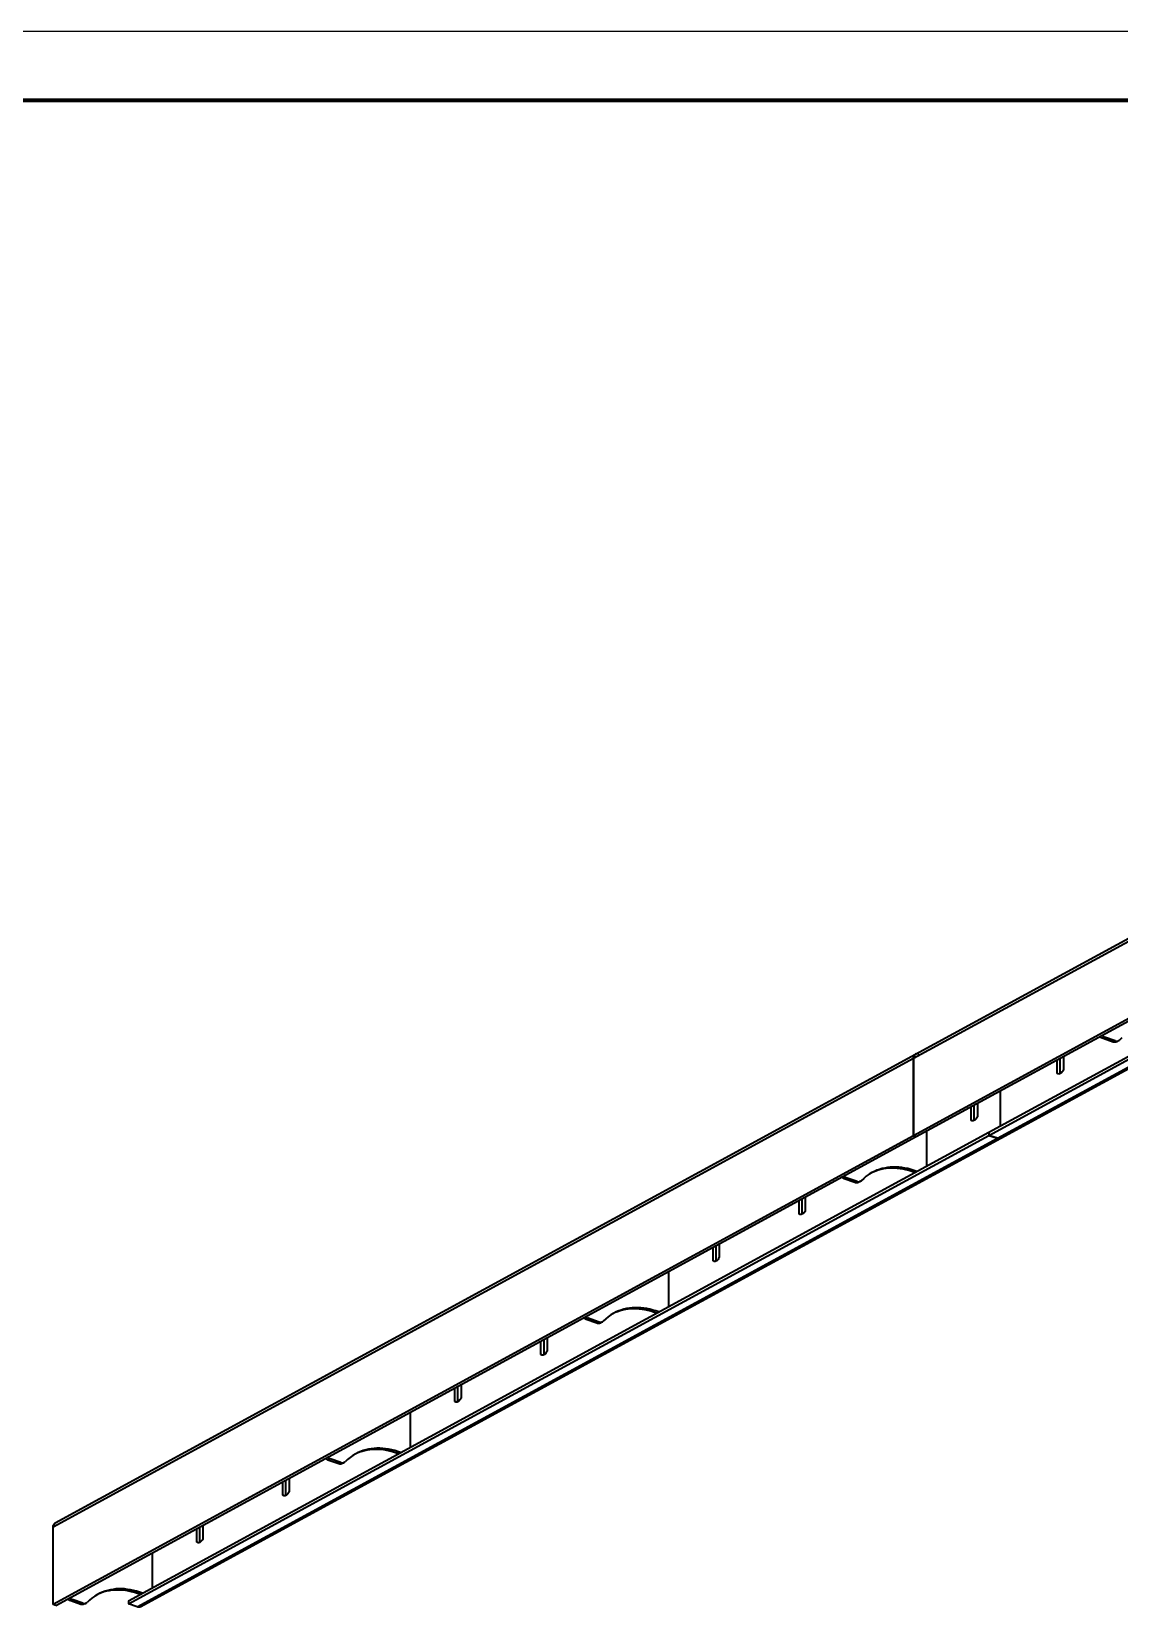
# Model space of a CAD drawing. Header units: millimetres. Extents: x 0 to 599, y 0 to 420.
# Drawn here: x 77.5 to 156.5, y 305.3 to 420 of the extents above; entities that cross this region are included whole.
import ezdxf

# ---------------------------------------------------------------- set-up
doc = ezdxf.new("R2010")
doc.units = ezdxf.units.MM

msp = doc.modelspace()

# ---------------------------------------------------------------- linework, layer by layer
at = {"color": 1, "lineweight": 35}
for p, q in [((141.67, 345.76), (250.37, 404.97)), ((141.52, 345.46), (250.22, 404.67)), ((146.99, 340.09), (255.68, 399.3)), ((250.22, 399.04), (141.52, 339.83)), ((141.71, 339.77), (250.41, 398.97)), ((146.99, 339.86), (255.68, 399.07)), ((147.61, 339.65), (256.31, 398.85)), ((147.85, 339.66), (256.55, 398.86)), ((155.11, 347), (155.08, 347.04)), ((155.14, 346.96), (155.11, 347)), ((155.18, 346.93), (155.14, 346.96)), ((155.22, 346.92), (155.18, 346.93)), ((155.38, 347), (155.22, 346.92)), ((156.01, 346.64), (155.22, 346.92)), ((155.23, 347.13), (155.26, 347.09)), ((155.26, 347.09), (155.3, 347.05)), ((155.3, 347.05), (155.34, 347.02)), ((155.34, 347.02), (155.38, 347)), ((156.17, 346.72), (155.38, 347)), ((156.01, 346.64), (156.17, 346.72)), ((156.08, 346.62), (156.01, 346.64)), ((156.14, 346.62), (156.08, 346.62)), ((156.2, 346.63), (156.14, 346.62)), ((156.17, 346.72), (156.23, 346.71)), ((156.25, 346.65), (156.2, 346.63)), ((156.23, 346.71), (156.3, 346.7)), ((156.41, 346.74), (156.25, 346.65)), ((156.31, 346.7), (156.25, 346.65)), ((156.3, 346.7), (156.36, 346.71)), ((156.36, 346.71), (156.41, 346.74)), ((156.41, 346.74), (156.47, 346.78)), ((156.65, 346.95), (156.47, 346.78)), ((79.05, 311.43), (141.52, 345.46)), ((79.2, 311.74), (141.67, 345.76)), ((141.52, 345.46), (141.53, 345.56)), ((141.53, 345.56), (141.52, 345.46)), ((141.52, 339.83), (141.52, 345.46)), ((141.52, 345.46), (141.52, 339.83)), ((141.53, 345.56), (141.56, 345.64)), ((141.56, 345.64), (141.53, 345.56)), ((141.56, 345.64), (141.61, 345.71)), ((141.61, 345.71), (141.56, 345.64)), ((141.61, 345.71), (141.67, 345.76)), ((141.67, 345.76), (141.61, 345.71)), ((141.72, 345.78), (141.67, 345.76)), ((141.78, 345.79), (141.72, 345.78)), ((141.85, 345.79), (141.78, 345.79)), ((141.91, 345.77), (141.85, 345.79)), ((151.95, 344.36), (151.95, 345.34)), ((152.15, 345.45), (152.15, 344.33)), ((152.4, 345.59), (152.4, 344.6)), ((152.08, 344.31), (151.95, 344.36)), ((152.01, 344.32), (151.95, 344.36)), ((152.06, 344.31), (152.01, 344.32)), ((152.11, 344.32), (152.06, 344.31)), ((152.16, 344.34), (152.11, 344.32)), ((152.21, 344.37), (152.16, 344.34)), ((152.27, 344.41), (152.21, 344.37)), ((152.32, 344.47), (152.27, 344.41)), ((152.36, 344.53), (152.32, 344.47)), ((152.4, 344.6), (152.36, 344.53)), ((147.81, 343.08), (147.81, 340.54)), ((147.81, 343.08), (147.81, 340.54)), ((145.71, 340.95), (145.71, 341.94)), ((145.9, 342.05), (145.9, 340.93)), ((146.16, 342.19), (146.16, 341.2)), ((145.76, 340.92), (145.71, 340.95)), ((145.83, 340.91), (145.71, 340.95)), ((145.81, 340.91), (145.76, 340.92)), ((145.86, 340.92), (145.81, 340.91)), ((145.91, 340.93), (145.86, 340.92)), ((145.97, 340.97), (145.91, 340.93)), ((146.02, 341.01), (145.97, 340.97)), ((146.07, 341.06), (146.02, 341.01)), ((146.12, 341.13), (146.07, 341.06)), ((146.16, 341.2), (146.12, 341.13)), ((141.52, 339.83), (79.05, 305.81)), ((79.25, 305.74), (141.71, 339.77)), ((84.52, 306.06), (146.99, 340.09)), ((84.52, 305.84), (146.99, 339.86)), ((85.14, 305.62), (147.61, 339.65)), ((85.38, 305.63), (147.85, 339.66)), ((141.71, 339.77), (141.52, 339.83)), ((141.52, 339.83), (141.71, 339.77)), ((142.46, 340.12), (142.45, 340.17)), ((142.46, 340.12), (142.46, 337.62)), ((146.99, 340.09), (146.99, 339.86)), ((146.99, 340.09), (146.99, 339.86)), ((147.61, 339.65), (146.99, 339.86)), ((146.99, 339.86), (147.61, 339.65)), ((147.67, 339.63), (147.61, 339.65)), ((147.61, 339.65), (147.67, 339.63)), ((147.74, 339.63), (147.67, 339.63)), ((147.67, 339.63), (147.74, 339.63)), ((147.8, 339.64), (147.74, 339.63)), ((147.74, 339.63), (147.8, 339.64)), ((147.85, 339.66), (147.8, 339.64)), ((147.8, 339.64), (147.85, 339.66)), ((138.68, 337.25), (138.5, 337.16)), ((138.78, 337.27), (138.6, 337.2)), ((138.86, 337.33), (138.68, 337.25)), ((138.96, 337.33), (138.78, 337.27)), ((139.04, 337.39), (138.86, 337.33)), ((139.15, 337.38), (138.96, 337.33)), ((139.24, 337.45), (139.04, 337.39)), ((139.34, 337.42), (139.15, 337.38)), ((139.43, 337.49), (139.24, 337.45)), ((139.53, 337.45), (139.34, 337.42)), ((139.63, 337.53), (139.43, 337.49)), ((139.73, 337.47), (139.53, 337.45)), ((139.83, 337.55), (139.63, 337.53)), ((139.93, 337.48), (139.73, 337.47)), ((140.04, 337.56), (139.83, 337.55)), ((140.14, 337.47), (139.93, 337.48)), ((140.25, 337.56), (140.04, 337.56)), ((140.34, 337.46), (140.14, 337.47)), ((140.46, 337.55), (140.25, 337.56)), ((140.55, 337.44), (140.34, 337.46)), ((140.68, 337.53), (140.46, 337.55)), ((140.76, 337.4), (140.55, 337.44)), ((140.89, 337.49), (140.68, 337.53)), ((140.97, 337.36), (140.76, 337.4)), ((141.11, 337.45), (140.89, 337.49)), ((141.18, 337.3), (140.97, 337.36)), ((141.33, 337.39), (141.11, 337.45)), ((141.4, 337.24), (141.18, 337.3)), ((141.55, 337.32), (141.33, 337.39)), ((141.61, 337.16), (141.4, 337.24)), ((141.76, 337.24), (141.55, 337.32)), ((136.37, 336.79), (136.34, 336.84)), ((136.4, 336.76), (136.37, 336.79)), ((136.44, 336.73), (136.4, 336.76)), ((136.48, 336.71), (136.44, 336.73)), ((136.64, 336.79), (136.48, 336.71)), ((137.27, 336.43), (136.48, 336.71)), ((136.49, 336.92), (136.52, 336.88)), ((136.52, 336.88), (136.56, 336.84)), ((136.56, 336.84), (136.6, 336.81)), ((136.6, 336.81), (136.64, 336.79)), ((137.43, 336.52), (136.64, 336.79)), ((137.27, 336.43), (137.43, 336.52)), ((137.34, 336.42), (137.27, 336.43)), ((137.4, 336.41), (137.34, 336.42)), ((137.46, 336.42), (137.4, 336.41)), ((137.43, 336.52), (137.49, 336.5)), ((137.51, 336.44), (137.46, 336.42)), ((137.49, 336.5), (137.56, 336.5)), ((137.67, 336.53), (137.51, 336.44)), ((137.57, 336.49), (137.51, 336.44)), ((137.56, 336.5), (137.61, 336.51)), ((137.61, 336.51), (137.67, 336.53)), ((137.67, 336.53), (137.73, 336.57)), ((137.91, 336.74), (137.73, 336.57)), ((138.09, 336.9), (137.91, 336.74)), ((138.29, 337.04), (138.09, 336.9)), ((138.5, 337.16), (138.29, 337.04)), ((138.6, 337.2), (138.42, 337.12)), ((133.21, 334.15), (133.21, 335.14)), ((133.41, 335.24), (133.41, 334.12)), ((133.66, 335.38), (133.66, 334.39)), ((133.27, 334.12), (133.21, 334.15)), ((133.34, 334.11), (133.21, 334.15)), ((133.32, 334.11), (133.27, 334.12)), ((133.37, 334.11), (133.32, 334.11)), ((133.42, 334.13), (133.37, 334.11)), ((133.47, 334.16), (133.42, 334.13)), ((133.53, 334.2), (133.47, 334.16)), ((133.58, 334.26), (133.53, 334.2)), ((133.62, 334.32), (133.58, 334.26)), ((133.66, 334.39), (133.62, 334.32)), ((126.97, 330.75), (126.97, 331.73)), ((127.16, 331.84), (127.16, 330.72)), ((127.42, 331.98), (127.42, 330.99)), ((127.02, 330.71), (126.97, 330.75)), ((127.09, 330.7), (126.97, 330.75)), ((127.07, 330.7), (127.02, 330.71)), ((127.12, 330.71), (127.07, 330.7)), ((127.17, 330.73), (127.12, 330.71)), ((127.23, 330.76), (127.17, 330.73)), ((127.28, 330.8), (127.23, 330.76)), ((127.33, 330.86), (127.28, 330.8)), ((127.37, 330.92), (127.33, 330.86)), ((127.42, 330.99), (127.37, 330.92)), ((123.72, 329.91), (123.71, 329.96)), ((123.72, 329.91), (123.72, 327.41)), ((119.76, 326.95), (119.55, 326.83)), ((119.86, 326.99), (119.68, 326.91)), ((119.94, 327.04), (119.76, 326.95)), ((120.03, 327.06), (119.86, 326.99)), ((120.12, 327.12), (119.94, 327.04)), ((120.22, 327.12), (120.03, 327.06)), ((120.3, 327.18), (120.12, 327.12)), ((120.4, 327.17), (120.22, 327.12)), ((120.49, 327.24), (120.3, 327.18)), ((120.6, 327.21), (120.4, 327.17)), ((120.69, 327.29), (120.49, 327.24)), ((120.79, 327.24), (120.6, 327.21)), ((120.89, 327.32), (120.69, 327.29)), ((120.99, 327.26), (120.79, 327.24)), ((121.09, 327.34), (120.89, 327.32)), ((121.19, 327.27), (120.99, 327.26)), ((121.3, 327.35), (121.09, 327.34)), ((121.39, 327.27), (121.19, 327.27)), ((121.51, 327.35), (121.3, 327.35)), ((121.6, 327.25), (121.39, 327.27)), ((121.72, 327.34), (121.51, 327.35)), ((121.81, 327.23), (121.6, 327.25)), ((121.93, 327.32), (121.72, 327.34)), ((122.02, 327.2), (121.81, 327.23)), ((122.15, 327.28), (121.93, 327.32)), ((122.23, 327.15), (122.02, 327.2)), ((122.37, 327.24), (122.15, 327.28)), ((122.44, 327.09), (122.23, 327.15)), ((122.59, 327.18), (122.37, 327.24)), ((122.65, 327.03), (122.44, 327.09)), ((122.8, 327.12), (122.59, 327.18)), ((122.87, 326.95), (122.65, 327.03)), ((123.02, 327.04), (122.8, 327.12)), ((117.63, 326.58), (117.59, 326.63)), ((117.66, 326.55), (117.63, 326.58)), ((117.7, 326.52), (117.66, 326.55)), ((117.74, 326.5), (117.7, 326.52)), ((117.9, 326.58), (117.74, 326.5)), ((118.53, 326.22), (117.74, 326.5)), ((117.75, 326.71), (117.78, 326.67)), ((117.78, 326.67), (117.82, 326.63)), ((117.82, 326.63), (117.86, 326.6)), ((117.86, 326.6), (117.9, 326.58)), ((118.69, 326.31), (117.9, 326.58)), ((118.53, 326.22), (118.69, 326.31)), ((118.6, 326.21), (118.53, 326.22)), ((118.66, 326.2), (118.6, 326.21)), ((118.72, 326.21), (118.66, 326.2)), ((118.69, 326.31), (118.75, 326.29)), ((118.77, 326.23), (118.72, 326.21)), ((118.75, 326.29), (118.81, 326.29)), ((118.93, 326.32), (118.77, 326.23)), ((118.83, 326.28), (118.77, 326.23)), ((118.81, 326.29), (118.87, 326.3)), ((118.87, 326.3), (118.93, 326.32)), ((118.93, 326.32), (118.99, 326.36)), ((119.17, 326.53), (118.99, 326.36)), ((119.35, 326.69), (119.17, 326.53)), ((119.55, 326.83), (119.35, 326.69)), ((114.47, 323.94), (114.47, 324.93)), ((114.67, 325.03), (114.67, 323.92)), ((114.92, 325.17), (114.92, 324.19)), ((114.53, 323.91), (114.47, 323.94)), ((114.59, 323.9), (114.47, 323.94)), ((114.58, 323.9), (114.53, 323.91)), ((114.63, 323.9), (114.58, 323.9)), ((114.68, 323.92), (114.63, 323.9)), ((114.73, 323.95), (114.68, 323.92)), ((114.79, 324), (114.73, 323.95)), ((114.83, 324.05), (114.79, 324)), ((114.88, 324.11), (114.83, 324.05)), ((114.92, 324.19), (114.88, 324.11)), ((108.22, 320.54), (108.22, 321.52)), ((108.42, 321.63), (108.42, 320.51)), ((108.67, 321.77), (108.67, 320.78)), ((108.28, 320.5), (108.22, 320.54)), ((108.35, 320.5), (108.22, 320.54)), ((108.33, 320.5), (108.28, 320.5)), ((108.38, 320.5), (108.33, 320.5)), ((108.43, 320.52), (108.38, 320.5)), ((108.49, 320.55), (108.43, 320.52)), ((108.54, 320.59), (108.49, 320.55)), ((108.59, 320.65), (108.54, 320.59)), ((108.63, 320.71), (108.59, 320.65)), ((108.67, 320.78), (108.63, 320.71)), ((104.97, 319.7), (104.97, 319.75)), ((104.97, 319.7), (104.97, 317.21)), ((100.81, 316.62), (100.61, 316.48)), ((101.02, 316.74), (100.81, 316.62)), ((101.12, 316.78), (100.94, 316.7)), ((101.2, 316.83), (101.02, 316.74)), ((101.29, 316.85), (101.12, 316.78)), ((101.38, 316.91), (101.2, 316.83)), ((101.48, 316.91), (101.29, 316.85)), ((101.56, 316.98), (101.38, 316.91)), ((101.66, 316.96), (101.48, 316.91)), ((101.75, 317.03), (101.56, 316.98)), ((101.85, 317), (101.66, 316.96)), ((101.95, 317.08), (101.75, 317.03)), ((102.05, 317.03), (101.85, 317)), ((102.15, 317.11), (101.95, 317.08)), ((102.25, 317.05), (102.05, 317.03)), ((102.35, 317.13), (102.15, 317.11)), ((102.45, 317.06), (102.25, 317.05)), ((102.56, 317.15), (102.35, 317.13)), ((102.65, 317.06), (102.45, 317.06)), ((102.77, 317.15), (102.56, 317.15)), ((102.86, 317.05), (102.65, 317.06)), ((102.98, 317.13), (102.77, 317.15)), ((103.07, 317.02), (102.86, 317.05)), ((103.19, 317.11), (102.98, 317.13)), ((103.28, 316.99), (103.07, 317.02)), ((103.41, 317.08), (103.19, 317.11)), ((103.49, 316.94), (103.28, 316.99)), ((103.63, 317.03), (103.41, 317.08)), ((103.7, 316.89), (103.49, 316.94)), ((103.85, 316.97), (103.63, 317.03)), ((103.91, 316.82), (103.7, 316.89)), ((104.06, 316.91), (103.85, 316.97)), ((104.13, 316.74), (103.91, 316.82)), ((104.28, 316.83), (104.06, 316.91)), ((98.88, 316.38), (98.85, 316.42)), ((98.92, 316.34), (98.88, 316.38)), ((98.96, 316.31), (98.92, 316.34)), ((99, 316.29), (98.96, 316.31)), ((99.16, 316.38), (99, 316.29)), ((99.79, 316.02), (99, 316.29)), ((99.01, 316.5), (99.04, 316.46)), ((99.04, 316.46), (99.08, 316.42)), ((99.08, 316.42), (99.12, 316.4)), ((99.12, 316.4), (99.16, 316.38)), ((99.95, 316.1), (99.16, 316.38)), ((99.79, 316.02), (99.95, 316.1)), ((99.86, 316), (99.79, 316.02)), ((99.92, 316), (99.86, 316)), ((99.98, 316), (99.92, 316)), ((99.95, 316.1), (100.01, 316.08)), ((100.03, 316.03), (99.98, 316)), ((100.01, 316.08), (100.07, 316.08)), ((100.19, 316.11), (100.03, 316.03)), ((100.09, 316.07), (100.03, 316.03)), ((100.07, 316.08), (100.13, 316.09)), ((100.13, 316.09), (100.19, 316.11)), ((100.19, 316.11), (100.25, 316.16)), ((100.42, 316.33), (100.25, 316.16)), ((100.61, 316.48), (100.42, 316.33)), ((95.73, 313.73), (95.73, 314.72)), ((95.93, 314.83), (95.93, 313.71)), ((96.18, 314.96), (96.18, 313.98)), ((95.79, 313.7), (95.73, 313.73)), ((95.85, 313.69), (95.73, 313.73)), ((95.84, 313.69), (95.79, 313.7)), ((95.89, 313.7), (95.84, 313.69)), ((95.94, 313.71), (95.89, 313.7)), ((95.99, 313.74), (95.94, 313.71)), ((96.04, 313.79), (95.99, 313.74)), ((96.09, 313.84), (96.04, 313.79)), ((96.14, 313.91), (96.09, 313.84)), ((96.18, 313.98), (96.14, 313.91)), ((79.05, 311.43), (79.06, 311.53)), ((79.05, 305.81), (79.05, 311.43)), ((79.06, 311.53), (79.09, 311.62)), ((79.09, 311.62), (79.14, 311.69)), ((79.14, 311.69), (79.2, 311.74)), ((89.48, 310.33), (89.48, 311.32)), ((89.68, 311.42), (89.68, 310.31)), ((89.93, 311.56), (89.93, 310.58)), ((89.54, 310.3), (89.48, 310.33)), ((89.61, 310.29), (89.48, 310.33)), ((89.59, 310.29), (89.54, 310.3)), ((89.64, 310.29), (89.59, 310.29)), ((89.69, 310.31), (89.64, 310.29)), ((89.75, 310.34), (89.69, 310.31)), ((89.8, 310.39), (89.75, 310.34)), ((89.85, 310.44), (89.8, 310.39)), ((89.89, 310.5), (89.85, 310.44)), ((89.93, 310.58), (89.89, 310.5)), ((86.23, 309.5), (86.23, 309.54)), ((86.23, 309.5), (86.23, 307)), ((80.27, 306.3), (80.3, 306.25)), ((80.3, 306.25), (80.34, 306.22)), ((81.87, 306.27), (81.68, 306.12)), ((82.07, 306.41), (81.87, 306.27)), ((82.28, 306.53), (82.07, 306.41)), ((82.37, 306.57), (82.2, 306.49)), ((82.45, 306.62), (82.28, 306.53)), ((82.55, 306.64), (82.37, 306.57)), ((82.64, 306.7), (82.45, 306.62)), ((82.74, 306.71), (82.55, 306.64)), ((82.82, 306.77), (82.64, 306.7)), ((82.92, 306.76), (82.74, 306.71)), ((83.01, 306.82), (82.82, 306.77)), ((83.11, 306.8), (82.92, 306.76)), ((83.21, 306.87), (83.01, 306.82)), ((83.31, 306.83), (83.11, 306.8)), ((83.41, 306.9), (83.21, 306.87)), ((83.51, 306.85), (83.31, 306.83)), ((83.61, 306.93), (83.41, 306.9)), ((83.71, 306.85), (83.51, 306.85)), ((83.82, 306.94), (83.61, 306.93)), ((83.91, 306.85), (83.71, 306.85)), ((84.03, 306.94), (83.82, 306.94)), ((84.12, 306.84), (83.91, 306.85)), ((84.24, 306.93), (84.03, 306.94)), ((84.33, 306.81), (84.12, 306.84)), ((84.45, 306.9), (84.24, 306.93)), ((84.54, 306.78), (84.33, 306.81)), ((84.67, 306.87), (84.45, 306.9)), ((84.75, 306.73), (84.54, 306.78)), ((84.89, 306.82), (84.67, 306.87)), ((84.96, 306.68), (84.75, 306.73)), ((85.1, 306.77), (84.89, 306.82)), ((85.17, 306.61), (84.96, 306.68)), ((85.32, 306.7), (85.1, 306.77)), ((85.39, 306.54), (85.17, 306.61)), ((85.54, 306.62), (85.32, 306.7)), ((85.34, 306.55), (85.34, 306.51)), ((79.25, 305.74), (79.05, 305.81)), ((80.14, 306.17), (80.11, 306.21)), ((80.18, 306.13), (80.14, 306.17)), ((80.22, 306.1), (80.18, 306.13)), ((80.26, 306.08), (80.22, 306.1)), ((80.42, 306.17), (80.26, 306.08)), ((81.05, 305.81), (80.26, 306.08)), ((80.34, 306.22), (80.38, 306.19)), ((80.38, 306.19), (80.42, 306.17)), ((81.21, 305.89), (80.42, 306.17)), ((81.05, 305.81), (81.21, 305.89)), ((81.11, 305.79), (81.05, 305.81)), ((81.18, 305.79), (81.11, 305.79)), ((81.24, 305.8), (81.18, 305.79)), ((81.21, 305.89), (81.27, 305.88)), ((81.29, 305.82), (81.24, 305.8)), ((81.27, 305.88), (81.33, 305.87)), ((81.45, 305.9), (81.29, 305.82)), ((81.35, 305.86), (81.29, 305.82)), ((81.33, 305.87), (81.39, 305.88)), ((81.39, 305.88), (81.45, 305.9)), ((81.45, 305.9), (81.51, 305.95)), ((81.68, 306.12), (81.51, 305.95)), ((84.52, 306.06), (84.52, 305.84)), ((85.14, 305.62), (84.52, 305.84)), ((85.2, 305.6), (85.14, 305.62)), ((85.27, 305.6), (85.2, 305.6)), ((85.33, 305.61), (85.27, 305.6)), ((85.38, 305.63), (85.33, 305.61))]:
    msp.add_line(p, q, dxfattribs=at)
at = {"color": 7, "lineweight": 25}
msp.add_lwpolyline([(0, 0), (594, 0), (594, 420), (0, 420)], close=True, dxfattribs=at)
at = {"color": 7, "lineweight": 70}
msp.add_lwpolyline([(20, 5), (589, 5), (589, 415), (20, 415)], close=True, dxfattribs=at)

doc.saveas('drawing.dxf')
